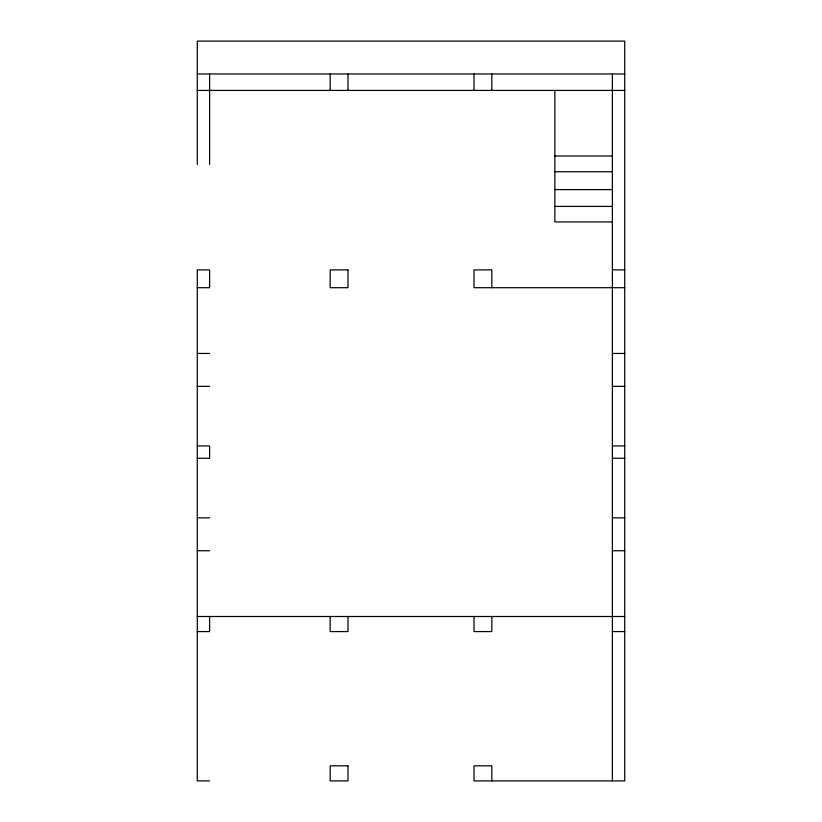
<?xml version="1.0" encoding="UTF-8"?>
<svg xmlns="http://www.w3.org/2000/svg" width="822" height="822" viewBox="0 0 822 822"><rect width="100%" height="100%" fill="white"/><g stroke="black" fill="none" stroke-linecap="round" stroke-linejoin="round"><path stroke-width="1.23" d="M197.28 73.98L624.72 73.98M197.28 90.42L624.72 90.42M554.85 155.985L612.39 155.985M554.85 171.736L612.39 171.736M554.85 189.605L612.39 189.605M554.85 206.414L612.39 206.414M612.39 221.94L554.85 221.94L554.85 90.42M612.39 269.893L624.72 269.893M197.28 287.7L209.61 287.7L209.61 269.893L197.28 269.893L197.28 780.9L209.61 780.9M624.72 287.7L474.017 287.7L474.017 269.893L491.833 269.893L491.833 287.7M197.28 353.46L209.61 353.46M612.39 353.46L624.72 353.46M197.28 386.34L209.61 386.34M612.39 386.34L624.72 386.34M197.28 445.935L209.61 445.935L209.61 458.265L197.28 458.265M612.39 445.935L624.72 445.935M612.39 458.265L624.72 458.265M197.28 517.86L209.61 517.86M612.39 517.86L624.72 517.86M197.28 550.74L209.61 550.74M612.39 550.74L624.72 550.74M197.28 616.5L624.72 616.5M197.28 631.573L209.61 631.573L209.61 616.5M612.39 631.573L624.72 631.573M612.39 73.98L612.39 780.9M491.833 73.98L491.833 90.42M491.833 616.5L491.833 631.573L474.017 631.573L474.017 616.5M491.833 780.9L491.833 765.827L474.017 765.827L474.017 780.9L624.72 780.9L624.72 41.1L197.28 41.1L197.28 164.4M474.017 73.98L474.017 90.42M347.983 73.98L347.983 90.42M347.983 616.5L347.983 631.573L330.167 631.573L330.167 616.5M330.167 73.98L330.167 90.42M209.61 73.98L209.61 164.4M347.983 269.893L330.167 269.893L330.167 287.7L347.983 287.7L347.983 269.893M347.983 765.827L330.167 765.827L330.167 780.9L347.983 780.9L347.983 765.827"/></g></svg>
